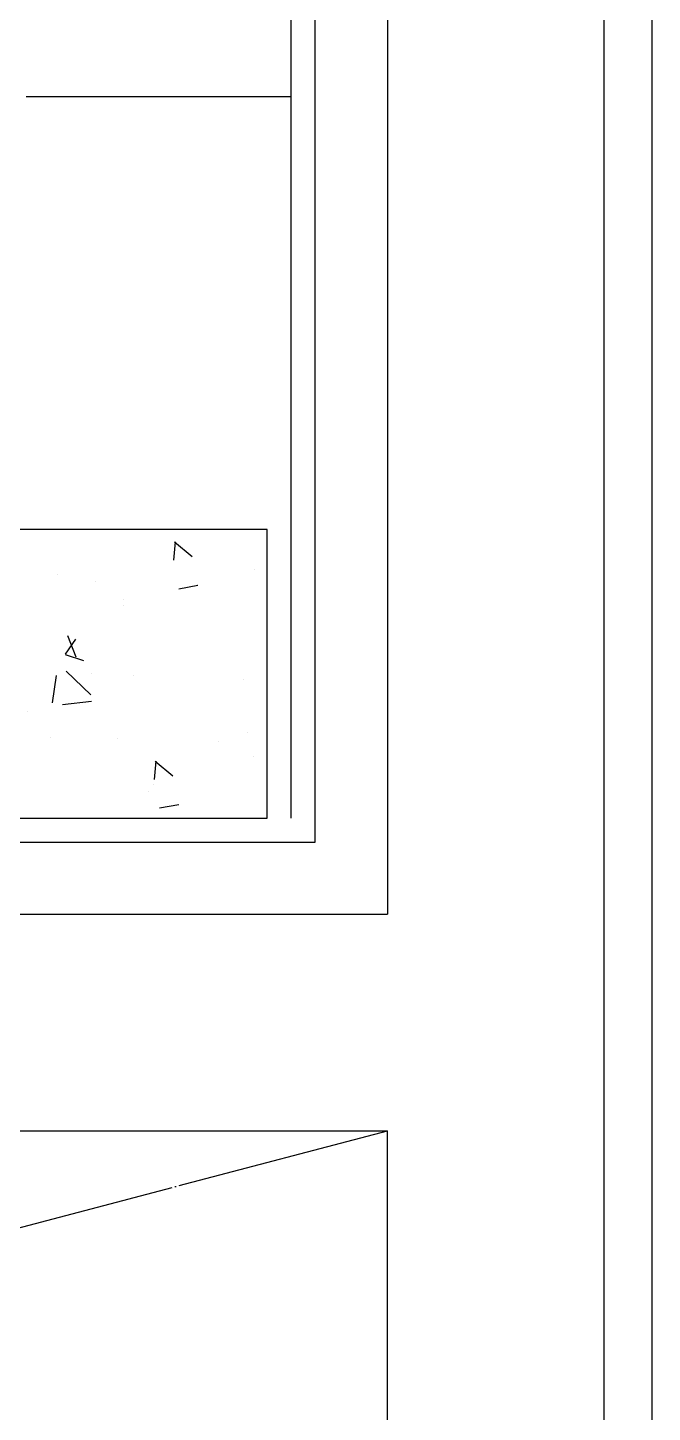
# Model space of a CAD drawing. Header units: inches. Extents: x 5877 to 13759, y 12099 to 29642.
# Drawn here: x 8419 to 8679, y 21298 to 21874 of the extents above; entities that cross this region are included whole.
import ezdxf

# ---------------------------------------------------------------- set-up
doc = ezdxf.new("R2010")
doc.units = ezdxf.units.IN
doc.header["$MEASUREMENT"] = 0
doc.linetypes.add('CEN', pattern=[103, 100, -1.5, 0, -1.5])
for name, color, linetype in [('A-CEN1', 1, 'CEN'), ('A-FIN1', 6, 'Continuous'), ('A-FUR2', 6, 'Continuous'), ('A-PAT', 8, 'Continuous'), ('XR-NEW301$0$SEC-WAL-GRN', 3, 'Continuous')]:
    doc.layers.add(name, color=color, linetype=linetype)
doc.layers.add('A-MC', color=181, linetype='Continuous', plot=False)

msp = doc.modelspace()

# ---------------------------------------------------------------- linework, layer by layer
at = {"layer": 'A-CEN1', "color": 0}
msp.add_line((6288.63, 20814.95), (8568.63, 21414.95), dxfattribs=at)
at = {"layer": 'A-FIN1', "color": 0, "ltscale": 200}
for p, q in [((8538.63, 21534.95), (8538.63, 22204.95)), ((8678.63, 19164.95), (8678.63, 22204.95)), ((6318.63, 21534.95), (8538.63, 21534.95))]:
    msp.add_line(p, q, dxfattribs=at)
at = {"layer": 'A-FUR2', "color": 0, "ltscale": 200}
for p, q in [((8518.63, 21664.95), (7178.63, 21664.95)), ((8518.63, 21544.95), (8518.63, 21664.95)), ((7178.63, 21544.95), (8518.63, 21544.95))]:
    msp.add_line(p, q, dxfattribs=at)
at = {"layer": 'A-MC', "color": 0}
for p, q in [((8528.63, 21544.95), (8528.63, 23044.95)), ((6328.63, 21544.95), (8518.63, 21544.95))]:
    msp.add_line(p, q, dxfattribs=at)
at = {"layer": 'A-PAT', "color": 0}
msp.add_line((8418.53, 21844.95), (8528.63, 21844.95), dxfattribs=at)
at = {"layer": 'XR-NEW301$0$SEC-WAL-GRN', "color": 0}
for p, q in [((8568.63, 22204.95), (8568.63, 21504.95)), ((8658.63, 19144.95), (8658.63, 22204.95)), ((6288.63, 21504.95), (8568.63, 21504.95)), ((6288.63, 21414.95), (8568.63, 21414.95)), ((8568.63, 20814.95), (8568.63, 21414.95))]:
    msp.add_line(p, q, dxfattribs=at)
at = {"layer": 'XR-NEW301$0$SEC-WAL-GRN', "color": 0, "linetype": 'Continuous'}
for p, q in [((8480.39, 21659.75), (8479.73, 21652.16)), ((8480.15, 21659.77), (8487.44, 21653.65)), ((8513.43, 21648.14), (8513.43, 21648.14)), ((8431.48, 21646.09), (8431.48, 21646.09)), ((8447.4, 21643.43), (8447.4, 21643.43)), ((8481.92, 21640.28), (8489.88, 21641.75)), ((8489.68, 21641.88), (8489.68, 21641.88)), ((8458.78, 21635.91), (8458.78, 21635.91)), ((8458.87, 21633.16), (8458.87, 21633.16)), ((8439.06, 21619.36), (8434.8, 21613.04)), ((8435.73, 21620.86), (8439.15, 21611.97)), ((8434.75, 21612.98), (8442.43, 21610.4)), ((8431.08, 21604.16), (8429.33, 21592.87)), ((8430.99, 21602.72), (8430.99, 21602.72)), ((8435.11, 21606.06), (8445.42, 21596.17)), ((8445.67, 21605.07), (8445.67, 21605.07)), ((8462.97, 21604.12), (8462.97, 21604.12)), ((8508.87, 21602.5), (8508.87, 21602.5)), ((8433.65, 21592.2), (8445.71, 21593.6)), ((8419.21, 21589.43), (8419.21, 21589.43)), ((8510.57, 21580.34), (8510.57, 21580.34)), ((8428.61, 21578.3), (8428.61, 21578.3)), ((8456.34, 21578.22), (8456.34, 21578.22)), ((8498.62, 21576.68), (8498.62, 21576.68)), ((8472.42, 21568.65), (8471.76, 21561.06)), ((8472.18, 21568.68), (8479.47, 21562.55)), ((8513.06, 21570.71), (8513.06, 21570.71)), ((8469.3, 21556.02), (8469.3, 21556.02)), ((8471.59, 21559.09), (8471.59, 21559.09)), ((8473.95, 21549.19), (8481.91, 21550.66))]:
    msp.add_line(p, q, dxfattribs=at)

doc.saveas('drawing.dxf')
